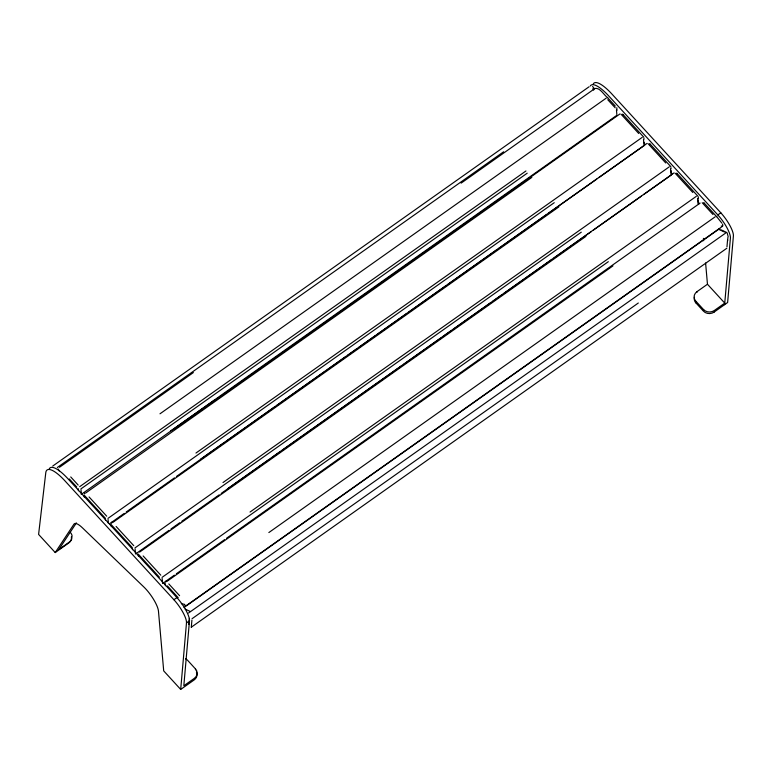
<?xml version="1.0" encoding="UTF-8"?>
<svg xmlns="http://www.w3.org/2000/svg" width="772" height="772" viewBox="0 0 772 772"><rect width="100%" height="100%" fill="white"/><g stroke="black" fill="none" stroke-linecap="round" stroke-linejoin="round"><path stroke-width="1.16" d="M196.416 671.987A7.652 6.668 -5 0 1 194.177 679.92L180.696 689.435L186.486 622.888A19.039 5.182 54.7 0 0 173.903 599.719L65.041 480.966A33.514 9.129 54.7 0 0 45.789 472.647L38.6 534.417L55.227 552.559L68.689 543.034A7.315 6.379 -5 0 0 71.063 540.062L71.275 539.435M188.841 624.374L189.362 618.391M49.321 468.71A33.514 9.129 54.7 0 1 68.032 478.852L176.894 597.605A19.039 5.182 54.7 0 1 189.478 620.775L183.823 685.777L194.293 678.376A7.652 6.668 -5 0 0 195.528 668.977L187.683 660.398A7.614 6.639 -5 0 0 185.531 658.806M191.311 627.096L191.919 620.119M195.461 669.864L195.538 668.967M703.485 310.479L703.562 309.582L695.707 301.012A7.614 6.639 -5 0 1 696.991 291.652L707.461 284.241L705.598 263.001M726.963 246.847L727.571 239.87M727.591 240.912L727.89 237.419M724.618 304.65L730.409 238.104A19.039 5.182 54.7 0 0 717.835 214.934L608.963 96.182A33.514 9.129 54.7 0 0 590.262 86.039M71.42 538.779L71.41 536.791M188.542 613.016L726.857 232.208M55.227 552.559L73.977 524.13A19.039 5.182 54.7 0 1 82.517 527.903L143.881 587.009A19.039 5.182 54.7 0 1 158.472 611.212L163.703 670.887L180.696 689.435M76.38 522.895L58.865 549.461L69.335 542.06A7.315 6.379 -5 0 0 71.709 539.088L72.057 535.807A8.405 7.324 -5 0 0 70.339 532.4M52.766 466.027L589.075 86.773M57.34 467.494L503.624 151.785M59.483 467.282L193.367 372.567M461.135 183.138L595.019 88.433C600.288 87.497 603.849 95.159 607.699 97.687M159.987 413.802L606.271 98.092M79.67 486.688L525.944 170.979M80.925 488.898L527.208 173.189M170.631 430.959L616.915 115.25M81.263 494.389L215.205 399.645M173.71 429.608L619.993 113.899M85.547 493.105L531.831 177.396M195.963 453.039L642.246 137.339M107.964 518.398L554.248 202.689M200.749 459.099L647.033 143.389M109.479 523.831L124.253 513.38M126.222 511.99L174.453 477.868M176.421 476.469L224.662 442.346M226.63 440.957L274.871 406.825M276.839 405.435L325.08 371.313M327.048 369.923L345.75 356.683M347.718 355.294L356.577 349.031M358.546 347.632L375.279 335.791M377.257 334.401L395.959 321.171M397.927 319.772L406.786 313.509M408.755 312.12L446.168 285.65M448.136 284.26L496.367 250.138M498.336 248.738L546.576 214.616M548.545 213.226L596.785 179.104M598.754 177.705L644.041 145.676A1.901 1.66 -5 0 0 644.359 143.331L644.263 142.309M112.587 522.596L558.87 206.886M223.002 482.539L669.285 166.829M135.004 547.888L581.287 232.179M227.788 488.599L674.072 172.889M169.01 530.345L135.534 554.016L135.09 548.911M170.979 528.945L179.837 522.683M181.806 521.283L219.219 494.823M221.188 493.433L230.046 487.161M232.015 485.771L269.418 459.311M271.397 457.912L280.255 451.649M282.224 450.25L401.334 365.986M403.312 364.596L440.715 338.126M442.684 336.737L451.543 330.474M453.511 329.075L490.924 302.614M492.893 301.225L501.752 294.952M503.72 293.563L541.133 267.093M543.102 265.703L551.961 259.44M553.929 258.041L591.333 231.581M593.301 230.181L641.542 196.059M643.51 194.669L671.08 175.167M139.626 552.096L585.909 236.386M250.041 512.039L696.325 196.329M162.043 577.388L608.326 261.679M174.395 575.159L162.574 583.516L162.13 578.411M176.363 573.77L224.594 539.638M226.563 538.248L700.127 203.084M166.665 581.586L612.949 265.886M173.903 599.719L176.894 597.605M268.849 532.555L715.133 216.845M717.835 214.934L720.826 212.821A19.039 5.182 54.7 0 1 733.4 235.991L727.62 302.527L714.148 312.052M722.573 224.198L722.824 225.714A1.38 1.168 -8.5 0 1 722.351 226.408L186.814 605.248A1.38 1.168 -8.4 0 1 185.936 605.518L184.257 605.016M184.083 607.477L718.635 229.323A1.843 1.766 68 0 1 719.996 229.062M192.035 618.719L638.319 303.01M186.486 622.888L189.478 620.775M191.253 627.24L726.848 248.246M721.251 225.984L722.351 226.399M183.514 604.003L184.614 604.418M181.323 603.569L182.375 603.965M592.578 86.464L594.527 88.896M721.28 229.95L725.728 231.996M718.635 229.323L724.454 231.996M185.232 609.147L190.076 611.376M720.826 212.821L611.955 94.068A33.514 9.129 54.7 0 0 593.253 83.926M607.844 97.957L615.294 106.082M643.819 137.204L622.657 114.121L622.753 115.144M670.858 166.704L649.696 143.621L649.792 144.634M697.898 196.194L676.735 173.111L676.832 174.134M716.706 216.72L703.774 202.611L703.852 203.48M607.757 99.713L615.207 107.839M621.084 114.246L638.714 133.488M648.123 143.746L665.753 162.988M675.162 173.246L692.793 192.479M702.202 202.737L712.981 214.5M707.461 284.241L724.754 303.116L714.283 310.518A7.652 6.668 -5 0 1 703.582 309.572M694.433 297.326A7.614 6.639 -5 0 0 695.871 302.875L703.427 311.116A7.652 6.668 -5 0 0 714.168 312.071M70.734 476.942L78.175 485.067M89.069 496.946L106.71 516.188M116.109 526.446L133.749 545.679M143.148 555.946L160.788 575.179M168.817 583.941L179.596 595.694M69.316 478.93L76.766 487.055M105.291 518.176L84.129 495.084L84.312 497.129M132.33 547.666L111.168 524.584L111.351 526.629M159.37 577.167L138.207 554.084L138.391 556.12M167.408 585.929L178.178 597.682M716.561 216.44L721.849 223.137M592.877 88.645L593.668 90.112M58.132 468.961L59.183 470.91M727.224 233.134L728.179 236.686M703.446 238.365L703.659 240.748M698.255 200.286L698.438 202.322A1.901 1.66 -5 0 1 698.602 204.165M697.579 198.539L698.023 203.644M696.991 291.652L697.039 292.27M695.765 301.63L695.871 302.875M670.945 167.727L671.042 168.74M671.215 170.786L671.399 172.831A1.901 1.66 -5 0 1 671.563 174.665M670.54 169.039L670.984 174.144M643.906 138.227L644.002 139.25M643.501 139.549L643.944 144.654M616.78 107.704L617.011 110.309M616.461 110.049L616.838 114.381M165.565 581.239L165.642 582.107M165.247 583.574L165.44 585.745M132.417 548.689L132.514 549.712M111.486 522.248L111.583 523.262M108.051 519.421L108.408 523.503M105.378 519.189L105.474 520.212M84.447 492.748L84.544 493.771M81.002 489.766L81.378 494.099M78.252 488.676L78.435 490.751M698.284 196.985L698.428 198.944"/></g></svg>
